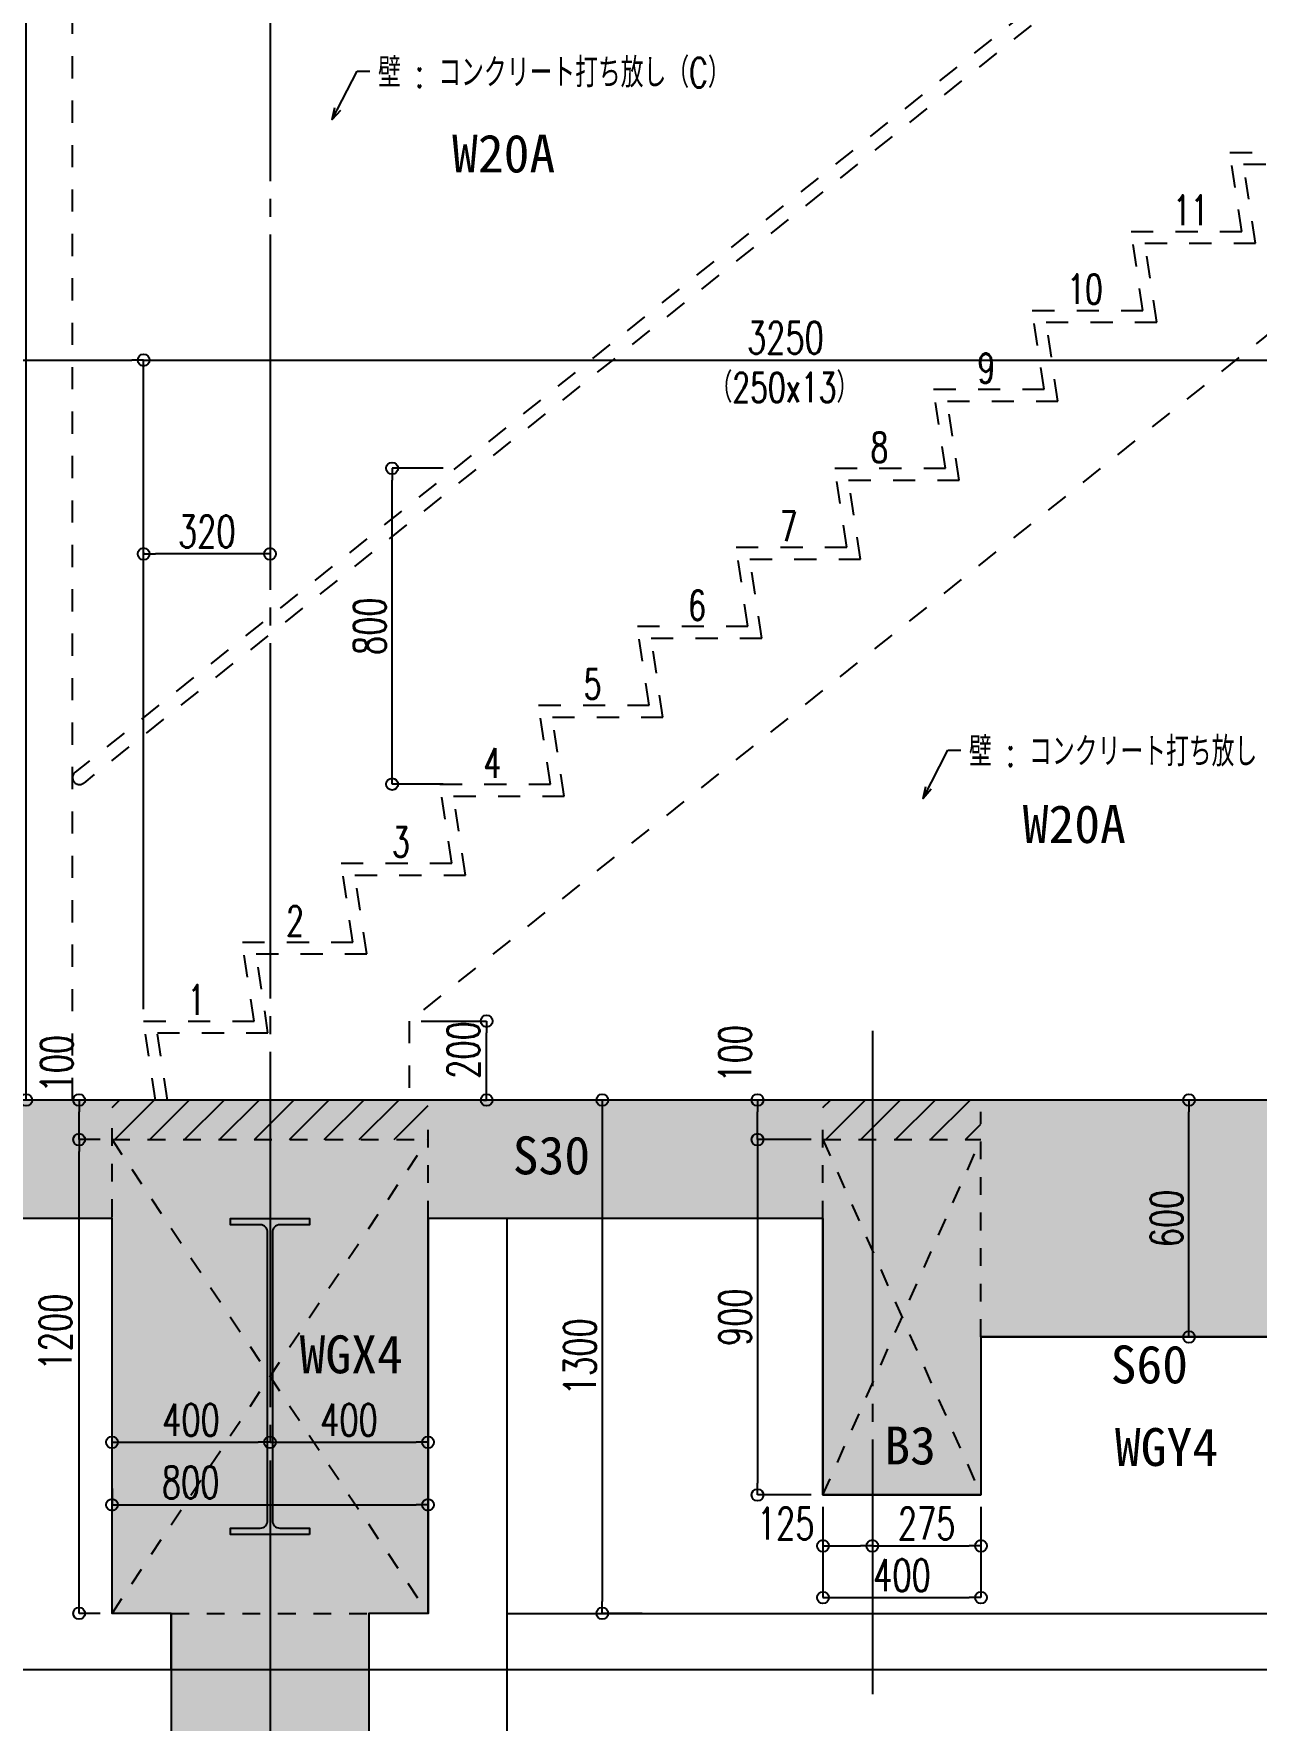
# Model space of a CAD drawing. Extents: x -229451 to 47804, y -161247 to 19812.
# Drawn here: x 25334 to 28429, y 1082 to 5353 of the extents above; entities that cross this region are included whole.
import ezdxf
from ezdxf.enums import TextEntityAlignment as Align

# ---------------------------------------------------------------- set-up
doc = ezdxf.new("R2010")
doc.units = 0
doc.header["$LTSCALE"] = 450
for name, pattern in [('CENTER2', [2.3, 2, -0.1, 0.1, -0.1]), ('HIDDEN2', [0.25, 0.125, -0.125]), ('HIDDEN3', [0.2, 0.1, -0.1])]:
    doc.linetypes.add(name, pattern=pattern)
doc.layers.get('0').update_dxf_attribs({"linetype": 'CONTINUOUS'})
doc.layers.get('DEFPOINTS').update_dxf_attribs({"linetype": 'CONTINUOUS'})
doc.layers.add('E0_図面枠B_OFF', color=255, linetype='CONTINUOUS', plot=False)
for name, color, linetype in [('E1_文字A', 3, 'CONTINUOUS'), ('E1_文字B', 2, 'CONTINUOUS'), ('G1_ハッチング', 251, 'CONTINUOUS'), ('G2_ハッチング', 243, 'CONTINUOUS'), ('H寸法', 3, 'CONTINUOUS'), ('IA_通芯', 12, 'CENTER2'), ('IB_壁芯', 2, 'CENTER2'), ('IC1_寸法', 3, 'CONTINUOUS'), ('ID1_躯体', 7, 'CONTINUOUS'), ('ID2_構造体', 8, 'HIDDEN3'), ('ID7_打放し表示', 231, 'UTILDN'), ('IE_鉄骨', 242, 'CONTINUOUS'), ('JA2_梁記号', 4, 'CONTINUOUS'), ('JA3_ｽﾗﾌﾞ記号', 4, 'CONTINUOUS'), ('JA4_壁記号', 4, 'CONTINUOUS'), ('JL1_金物_手摺他', 1, 'CONTINUOUS'), ('KA1_躯体見下線', 113, 'CONTINUOUS'), ('KC_躯体断面見掛線', 133, 'CONTINUOUS')]:
    doc.layers.add(name, color=color, linetype=linetype)
doc.styles.add('toda-A (0.7)', font='romans.shx', dxfattribs={"width": 0.7, "bigfont": 'extfont.shx'})
doc.styles.add('toda-G', font='')
doc.styles.get('toda-G').set_extended_font_data('MS Gothic')
doc.linetypes.add('UTILDN', pattern='A,5e-13,[130,ltypeshp.shx,S=0.45,R=0,X=0,Y=-0.45],0,-3', length=3)
doc.dimstyles.new('toda 1：30', dxfattribs={"dimscale": 30, "dimtxt": 2.7, "dimasz": 1, "dimexe": 0, "dimexo": 1, "dimgap": 0, "dimtad": 0, "dimdec": 3, "dimzin": 12, "dimdsep": 46, "dimtxsty": 'toda-A (0.7)', "dimblk": 'ORIGIN', "dimcen": 2.5, "dimclrd": 256, "dimclre": 256, "dimclrt": 7, "dimadec": 0, "dimazin": 0, "dimtfac": 1, "dimtdec": 3, "dimtix": 1, "dimtmove": 2, "dimatfit": 3, "dimldrblk": 'ORIGIN', "dimfxl": 0, "dimtvp": 0.7, "dimtolj": 1, "dimtzin": 0, "dimarcsym": 0})

# ---------------------------------------------------------------- blocks, each defined once
blk = doc.blocks.new('_Origin')
at = {"color": 0, "linetype": 'ByBlock', "lineweight": -2}
blk.add_line((0, 0), (-1, 0), dxfattribs=at)
blk.add_circle((0, 0), 0.5, dxfattribs=at)
blk = doc.blocks.new('*D142')
at = {"layer": 'DEFPOINTS', "color": 0, "transparency": 16777216}
for p in [(26284.8, 2852.2), (26480.7, 2852.2), (26443, 2652.2)]:
    blk.add_point(p, dxfattribs=at)
at = {"layer": 'H寸法', "linetype": 'CENTER2', "lineweight": -2, "transparency": 16777216}
for p, q in [((26314.8, 2852.2), (26480.7, 2852.2)), ((26473, 2652.2), (26480.7, 2652.2))]:
    blk.add_line(p, q, dxfattribs=at)
at = {"layer": 'H寸法', "lineweight": -2, "transparency": 16777216}
blk.add_line((26480.7, 2682.2), (26480.7, 2822.2), dxfattribs=at)
at = {"layer": 'H寸法', "lineweight": -2, "transparency": 16777216, "xscale": 30, "yscale": 30, "zscale": 30}
for p, rotation in [((26480.7, 2852.2), 90), ((26480.7, 2652.2), 270)]:
    blk.add_blockref('_Origin', p, dxfattribs=dict(at, rotation=rotation))
at = {"layer": 'H寸法', "color": 7, "transparency": 16777216, "insert": (26422.1, 2779.1), "char_height": 81, "attachment_point": 5, "rotation": 90, "style": 'toda-A (0.7)'}
blk.add_mtext('\\A1;200', dxfattribs=at)
blk = doc.blocks.new('*D146')
at = {"layer": 'DEFPOINTS', "color": 0, "transparency": 16777216}
for p in [(28862.3, 5452.2), (28862.3, 4526.2), (25612.3, 2852.2)]:
    blk.add_point(p, dxfattribs=at)
at = {"layer": 'H寸法', "linetype": 'CENTER2', "lineweight": -2, "transparency": 16777216}
for p, q in [((28862.3, 5422.2), (28862.3, 4526.2)), ((25612.3, 2882.2), (25612.3, 4526.2))]:
    blk.add_line(p, q, dxfattribs=at)
at = {"layer": 'H寸法', "lineweight": -2, "transparency": 16777216}
blk.add_line((25642.3, 4526.2), (28832.3, 4526.2), dxfattribs=at)
at = {"layer": 'H寸法', "lineweight": -2, "transparency": 16777216, "xscale": 30, "yscale": 30, "zscale": 30, "rotation": 180}
blk.add_blockref('_Origin', (25612.3, 4526.2), dxfattribs=at)
at = {"layer": 'H寸法', "lineweight": -2, "transparency": 16777216, "xscale": 30, "yscale": 30, "zscale": 30}
blk.add_blockref('_Origin', (28862.3, 4526.2), dxfattribs=at)
at = {"layer": 'H寸法', "color": 7, "transparency": 16777216, "insert": (27237.3, 4582.9), "char_height": 81, "attachment_point": 5, "style": 'toda-A (0.7)'}
blk.add_mtext('\\A1;3250', dxfattribs=at)
blk = doc.blocks.new('*D149')
at = {"layer": 'DEFPOINTS', "color": 0, "transparency": 16777216}
for p in [(25612.3, 4526.2), (23382.3, 4308), (25612.3, 3462.3)]:
    blk.add_point(p, dxfattribs=at)
at = {"layer": 'H寸法', "linetype": 'CENTER2', "lineweight": -2, "transparency": 16777216}
for p, q in [((23382.3, 4338), (23382.3, 4526.2)), ((25612.3, 3492.3), (25612.3, 4526.2))]:
    blk.add_line(p, q, dxfattribs=at)
at = {"layer": 'H寸法', "lineweight": -2, "transparency": 16777216}
blk.add_line((23412.3, 4526.2), (25582.3, 4526.2), dxfattribs=at)
at = {"layer": 'H寸法', "lineweight": -2, "transparency": 16777216, "xscale": 30, "yscale": 30, "zscale": 30, "rotation": 180}
blk.add_blockref('_Origin', (23382.3, 4526.2), dxfattribs=at)
at = {"layer": 'H寸法', "lineweight": -2, "transparency": 16777216, "xscale": 30, "yscale": 30, "zscale": 30}
blk.add_blockref('_Origin', (25612.3, 4526.2), dxfattribs=at)
at = {"layer": 'H寸法', "color": 7, "transparency": 16777216, "insert": (24497.3, 4582.9), "char_height": 81, "attachment_point": 5, "style": 'toda-A (0.7)'}
blk.add_mtext('\\A1;2230', dxfattribs=at)
blk = doc.blocks.new('*D163')
at = {"layer": 'DEFPOINTS', "color": 0, "transparency": 16777216}
for p in [(26241.4, 4252.2), (26401, 4252.2), (26401, 3452.2)]:
    blk.add_point(p, dxfattribs=at)
at = {"layer": 'IC1_寸法', "linetype": 'CENTER2', "lineweight": -2, "transparency": 16777216}
for p, q in [((26371, 4252.2), (26241.4, 4252.2)), ((26371, 3452.2), (26241.4, 3452.2))]:
    blk.add_line(p, q, dxfattribs=at)
at = {"layer": 'IC1_寸法', "lineweight": -2, "transparency": 16777216}
blk.add_line((26241.4, 3482.2), (26241.4, 4222.2), dxfattribs=at)
at = {"layer": 'IC1_寸法', "lineweight": -2, "transparency": 16777216, "xscale": 30, "yscale": 30, "zscale": 30}
for p, rotation in [((26241.4, 4252.2), 90), ((26241.4, 3452.2), 270)]:
    blk.add_blockref('_Origin', p, dxfattribs=dict(at, rotation=rotation))
at = {"layer": 'IC1_寸法', "color": 7, "transparency": 16777216, "insert": (26184.7, 3852.2), "char_height": 81, "attachment_point": 5, "rotation": 90, "style": 'toda-A (0.7)'}
blk.add_mtext('\\A1;800', dxfattribs=at)
blk = doc.blocks.new('*D202')
at = {"layer": 'DEFPOINTS', "color": 0, "transparency": 16777216}
for p in [(27332.3, 1652.2), (27732.3, 1652.2), (27732.3, 1392.1)]:
    blk.add_point(p, dxfattribs=at)
at = {"layer": 'H寸法', "linetype": 'CENTER2', "lineweight": -2, "transparency": 16777216}
for p, q in [((27332.3, 1622.2), (27332.3, 1392.1)), ((27732.3, 1622.2), (27732.3, 1392.1))]:
    blk.add_line(p, q, dxfattribs=at)
at = {"layer": 'H寸法', "lineweight": -2, "transparency": 16777216}
blk.add_line((27362.3, 1392.1), (27702.3, 1392.1), dxfattribs=at)
at = {"layer": 'H寸法', "lineweight": -2, "transparency": 16777216, "xscale": 30, "yscale": 30, "zscale": 30, "rotation": 180}
blk.add_blockref('_Origin', (27332.3, 1392.1), dxfattribs=at)
at = {"layer": 'H寸法', "lineweight": -2, "transparency": 16777216, "xscale": 30, "yscale": 30, "zscale": 30}
blk.add_blockref('_Origin', (27732.3, 1392.1), dxfattribs=at)
at = {"layer": 'H寸法', "color": 7, "transparency": 16777216, "insert": (27532.3, 1448.8), "char_height": 81, "attachment_point": 5, "style": 'toda-A (0.7)'}
blk.add_mtext('\\A1;400', dxfattribs=at)
blk = doc.blocks.new('*D206')
at = {"layer": 'DEFPOINTS', "color": 0, "transparency": 16777216}
for p in [(27332.3, 2552.2), (27166.5, 1652.2), (27332.3, 1652.2)]:
    blk.add_point(p, dxfattribs=at)
at = {"layer": 'H寸法', "linetype": 'CENTER2', "lineweight": -2, "transparency": 16777216}
for p, q in [((27302.3, 2552.2), (27166.5, 2552.2)), ((27302.3, 1652.2), (27166.5, 1652.2))]:
    blk.add_line(p, q, dxfattribs=at)
at = {"layer": 'H寸法', "lineweight": -2, "transparency": 16777216}
blk.add_line((27166.5, 2522.2), (27166.5, 1682.2), dxfattribs=at)
at = {"layer": 'H寸法', "lineweight": -2, "transparency": 16777216, "xscale": 30, "yscale": 30, "zscale": 30}
for p, rotation in [((27166.5, 2552.2), 90), ((27166.5, 1652.2), 270)]:
    blk.add_blockref('_Origin', p, dxfattribs=dict(at, rotation=rotation))
at = {"layer": 'H寸法', "color": 7, "transparency": 16777216, "insert": (27109.8, 2102.2), "char_height": 81, "attachment_point": 5, "rotation": 90, "style": 'toda-A (0.7)'}
blk.add_mtext('\\A1;900', dxfattribs=at)
blk = doc.blocks.new('*D209')
at = {"layer": 'DEFPOINTS', "color": 0, "transparency": 16777216}
for p in [(27166.5, 2652.2), (27332.3, 2652.2), (27332.3, 2552.2)]:
    blk.add_point(p, dxfattribs=at)
at = {"layer": 'H寸法', "linetype": 'CENTER2', "lineweight": -2, "transparency": 16777216}
for p, q in [((27302.3, 2652.2), (27166.5, 2652.2)), ((27302.3, 2552.2), (27166.5, 2552.2))]:
    blk.add_line(p, q, dxfattribs=at)
at = {"layer": 'H寸法', "lineweight": -2, "transparency": 16777216}
blk.add_line((27166.5, 2582.2), (27166.5, 2622.2), dxfattribs=at)
at = {"layer": 'H寸法', "lineweight": -2, "transparency": 16777216, "xscale": 30, "yscale": 30, "zscale": 30}
for p, rotation in [((27166.5, 2652.2), 90), ((27166.5, 2552.2), 270)]:
    blk.add_blockref('_Origin', p, dxfattribs=dict(at, rotation=rotation))
at = {"layer": 'H寸法', "color": 7, "transparency": 16777216, "insert": (27109.8, 2769.2), "char_height": 81, "attachment_point": 5, "rotation": 90, "style": 'toda-A (0.7)'}
blk.add_mtext('\\A1;100', dxfattribs=at)
blk = doc.blocks.new('*D210')
at = {"layer": 'DEFPOINTS', "color": 0, "transparency": 16777216}
for p in [(26769.8, 2652.2), (26773.6, 1352.2), (26904.9, 1352.2)]:
    blk.add_point(p, dxfattribs=at)
at = {"layer": 'H寸法', "linetype": 'CENTER2', "lineweight": -2, "transparency": 16777216}
for p, q in [((26799.8, 2652.2), (26773.6, 2652.2)), ((26874.9, 1352.2), (26773.6, 1352.2))]:
    blk.add_line(p, q, dxfattribs=at)
at = {"layer": 'H寸法', "lineweight": -2, "transparency": 16777216}
blk.add_line((26773.6, 2622.2), (26773.6, 1382.2), dxfattribs=at)
at = {"layer": 'H寸法', "lineweight": -2, "transparency": 16777216, "xscale": 30, "yscale": 30, "zscale": 30}
for p, rotation in [((26773.6, 2652.2), 90), ((26773.6, 1352.2), 270)]:
    blk.add_blockref('_Origin', p, dxfattribs=dict(at, rotation=rotation))
at = {"layer": 'H寸法', "color": 7, "transparency": 16777216, "insert": (26716.9, 2002.2), "char_height": 81, "attachment_point": 5, "rotation": 90, "style": 'toda-A (0.7)'}
blk.add_mtext('\\A1;1300', dxfattribs=at)
blk = doc.blocks.new('*D212')
at = {"layer": 'DEFPOINTS', "color": 0, "transparency": 16777216}
for p in [(25532.3, 1698.4), (26332.3, 1698.4), (26332.3, 1627.2)]:
    blk.add_point(p, dxfattribs=at)
at = {"layer": 'H寸法', "linetype": 'CENTER2', "lineweight": -2, "transparency": 16777216}
for p, q in [((25532.3, 1668.4), (25532.3, 1627.2)), ((26332.3, 1668.4), (26332.3, 1627.2))]:
    blk.add_line(p, q, dxfattribs=at)
at = {"layer": 'H寸法', "lineweight": -2, "transparency": 16777216}
blk.add_line((25562.3, 1627.2), (26302.3, 1627.2), dxfattribs=at)
at = {"layer": 'H寸法', "lineweight": -2, "transparency": 16777216, "xscale": 30, "yscale": 30, "zscale": 30, "rotation": 180}
blk.add_blockref('_Origin', (25532.3, 1627.2), dxfattribs=at)
at = {"layer": 'H寸法', "lineweight": -2, "transparency": 16777216, "xscale": 30, "yscale": 30, "zscale": 30}
blk.add_blockref('_Origin', (26332.3, 1627.2), dxfattribs=at)
at = {"layer": 'H寸法', "color": 7, "transparency": 16777216, "insert": (25731.4, 1683.9), "char_height": 81, "attachment_point": 5, "style": 'toda-A (0.7)'}
blk.add_mtext('\\A1;800', dxfattribs=at)
blk = doc.blocks.new('*D213')
at = {"layer": 'DEFPOINTS', "color": 0, "transparency": 16777216}
for p in [(25449.1, 2552.2), (25532.3, 2552.2), (25532.3, 1352.2)]:
    blk.add_point(p, dxfattribs=at)
at = {"layer": 'H寸法', "linetype": 'CENTER2', "lineweight": -2, "transparency": 16777216}
for p, q in [((25502.3, 2552.2), (25449.1, 2552.2)), ((25502.3, 1352.2), (25449.1, 1352.2))]:
    blk.add_line(p, q, dxfattribs=at)
at = {"layer": 'H寸法', "lineweight": -2, "transparency": 16777216}
blk.add_line((25449.1, 1382.2), (25449.1, 2522.2), dxfattribs=at)
at = {"layer": 'H寸法', "lineweight": -2, "transparency": 16777216, "xscale": 30, "yscale": 30, "zscale": 30}
for p, rotation in [((25449.1, 2552.2), 90), ((25449.1, 1352.2), 270)]:
    blk.add_blockref('_Origin', p, dxfattribs=dict(at, rotation=rotation))
at = {"layer": 'H寸法', "color": 7, "transparency": 16777216, "insert": (25389.2, 2064.7), "char_height": 81, "attachment_point": 5, "rotation": 90, "style": 'toda-A (0.7)'}
blk.add_mtext('\\A1;1200', dxfattribs=at)
blk = doc.blocks.new('*D234')
at = {"layer": 'DEFPOINTS', "color": 0, "transparency": 16777216}
for p in [(27332.3, 1586), (27457.3, 1586), (27457.3, 1523.1)]:
    blk.add_point(p, dxfattribs=at)
at = {"layer": 'H寸法', "linetype": 'CENTER2', "lineweight": -2, "transparency": 16777216}
for p, q in [((27332.3, 1556), (27332.3, 1523.1)), ((27457.3, 1556), (27457.3, 1523.1))]:
    blk.add_line(p, q, dxfattribs=at)
at = {"layer": 'H寸法', "lineweight": -2, "transparency": 16777216}
blk.add_line((27362.3, 1523.1), (27427.3, 1523.1), dxfattribs=at)
at = {"layer": 'H寸法', "lineweight": -2, "transparency": 16777216, "xscale": 30, "yscale": 30, "zscale": 30, "rotation": 180}
blk.add_blockref('_Origin', (27332.3, 1523.1), dxfattribs=at)
at = {"layer": 'H寸法', "lineweight": -2, "transparency": 16777216, "xscale": 30, "yscale": 30, "zscale": 30}
blk.add_blockref('_Origin', (27457.3, 1523.1), dxfattribs=at)
at = {"layer": 'H寸法', "color": 7, "transparency": 16777216, "insert": (27238, 1579.8), "char_height": 81, "attachment_point": 5, "style": 'toda-A (0.7)'}
blk.add_mtext('\\A1;125', dxfattribs=at)
blk = doc.blocks.new('*D235')
at = {"layer": 'DEFPOINTS', "color": 0, "transparency": 16777216}
for p in [(27457.3, 1586), (27732.3, 1570.3), (27732.3, 1523.1)]:
    blk.add_point(p, dxfattribs=at)
at = {"layer": 'H寸法', "linetype": 'CENTER2', "lineweight": -2, "transparency": 16777216}
for p, q in [((27457.3, 1556), (27457.3, 1523.1)), ((27732.3, 1540.3), (27732.3, 1523.1))]:
    blk.add_line(p, q, dxfattribs=at)
at = {"layer": 'H寸法', "lineweight": -2, "transparency": 16777216}
blk.add_line((27487.3, 1523.1), (27702.3, 1523.1), dxfattribs=at)
at = {"layer": 'H寸法', "lineweight": -2, "transparency": 16777216, "xscale": 30, "yscale": 30, "zscale": 30, "rotation": 180}
blk.add_blockref('_Origin', (27457.3, 1523.1), dxfattribs=at)
at = {"layer": 'H寸法', "lineweight": -2, "transparency": 16777216, "xscale": 30, "yscale": 30, "zscale": 30}
blk.add_blockref('_Origin', (27732.3, 1523.1), dxfattribs=at)
at = {"layer": 'H寸法', "color": 7, "transparency": 16777216, "insert": (27594.8, 1579.8), "char_height": 81, "attachment_point": 5, "style": 'toda-A (0.7)'}
blk.add_mtext('\\A1;275', dxfattribs=at)
blk = doc.blocks.new('*D238')
at = {"layer": 'DEFPOINTS', "color": 0, "transparency": 16777216}
for p in [(25532.3, 1753.9), (25932.3, 1785.5), (25932.3, 1753.9)]:
    blk.add_point(p, dxfattribs=at)
at = {"layer": 'H寸法', "linetype": 'CENTER2', "lineweight": -2, "transparency": 16777216}
for p, q in [((25532.3, 1783.9), (25532.3, 1785.5)), ((25932.3, 1783.9), (25932.3, 1785.5))]:
    blk.add_line(p, q, dxfattribs=at)
at = {"layer": 'H寸法', "lineweight": -2, "transparency": 16777216}
blk.add_line((25562.3, 1785.5), (25902.3, 1785.5), dxfattribs=at)
at = {"layer": 'H寸法', "lineweight": -2, "transparency": 16777216, "xscale": 30, "yscale": 30, "zscale": 30, "rotation": 180}
blk.add_blockref('_Origin', (25532.3, 1785.5), dxfattribs=at)
at = {"layer": 'H寸法', "lineweight": -2, "transparency": 16777216, "xscale": 30, "yscale": 30, "zscale": 30}
blk.add_blockref('_Origin', (25932.3, 1785.5), dxfattribs=at)
at = {"layer": 'H寸法', "color": 7, "transparency": 16777216, "insert": (25732.3, 1842.2), "char_height": 81, "attachment_point": 5, "style": 'toda-A (0.7)'}
blk.add_mtext('\\A1;400', dxfattribs=at)
blk = doc.blocks.new('*D239')
at = {"layer": 'DEFPOINTS', "color": 0, "transparency": 16777216}
for p in [(25932.3, 1753.9), (26332.3, 1785.5), (26332.3, 1753.9)]:
    blk.add_point(p, dxfattribs=at)
at = {"layer": 'H寸法', "linetype": 'CENTER2', "lineweight": -2, "transparency": 16777216}
for p, q in [((25932.3, 1783.9), (25932.3, 1785.5)), ((26332.3, 1783.9), (26332.3, 1785.5))]:
    blk.add_line(p, q, dxfattribs=at)
at = {"layer": 'H寸法', "lineweight": -2, "transparency": 16777216}
blk.add_line((25962.3, 1785.5), (26302.3, 1785.5), dxfattribs=at)
at = {"layer": 'H寸法', "lineweight": -2, "transparency": 16777216, "xscale": 30, "yscale": 30, "zscale": 30, "rotation": 180}
blk.add_blockref('_Origin', (25932.3, 1785.5), dxfattribs=at)
at = {"layer": 'H寸法', "lineweight": -2, "transparency": 16777216, "xscale": 30, "yscale": 30, "zscale": 30}
blk.add_blockref('_Origin', (26332.3, 1785.5), dxfattribs=at)
at = {"layer": 'H寸法', "color": 7, "transparency": 16777216, "insert": (26132.3, 1842.2), "char_height": 81, "attachment_point": 5, "style": 'toda-A (0.7)'}
blk.add_mtext('\\A1;400', dxfattribs=at)
blk = doc.blocks.new('*D244')
at = {"layer": 'DEFPOINTS', "color": 0, "transparency": 16777216}
for p in [(25315.3, 5652.2), (25807.3, 5652.2), (25310.3, 2652.2)]:
    blk.add_point(p, dxfattribs=at)
at = {"layer": 'H寸法', "linetype": 'CENTER2', "lineweight": -2, "transparency": 16777216}
for p, q in [((25777.3, 5652.2), (25315.3, 5652.2)), ((25340.3, 2652.2), (25315.3, 2652.2))]:
    blk.add_line(p, q, dxfattribs=at)
at = {"layer": 'H寸法', "lineweight": -2, "transparency": 16777216}
blk.add_line((25315.3, 2682.2), (25315.3, 5622.2), dxfattribs=at)
at = {"layer": 'H寸法', "lineweight": -2, "transparency": 16777216, "xscale": 30, "yscale": 30, "zscale": 30}
for p, rotation in [((25315.3, 5652.2), 90), ((25315.3, 2652.2), 270)]:
    blk.add_blockref('_Origin', p, dxfattribs=dict(at, rotation=rotation))
at = {"layer": 'H寸法', "color": 7, "transparency": 16777216, "insert": (25258.6, 4152.2), "char_height": 81, "attachment_point": 5, "rotation": 90, "style": 'toda-A (0.7)'}
blk.add_mtext('\\A1;3000', dxfattribs=at)
blk = doc.blocks.new('*D305')
at = {"layer": 'DEFPOINTS', "color": 0, "transparency": 16777216}
for p in [(25449.1, 2652.2), (25487.9, 2652.2), (25532.3, 2552.2)]:
    blk.add_point(p, dxfattribs=at)
at = {"layer": 'H寸法', "linetype": 'CENTER2', "lineweight": -2, "transparency": 16777216}
for p, q in [((25457.9, 2652.2), (25449.1, 2652.2)), ((25502.3, 2552.2), (25449.1, 2552.2))]:
    blk.add_line(p, q, dxfattribs=at)
at = {"layer": 'H寸法', "lineweight": -2, "transparency": 16777216}
blk.add_line((25449.1, 2582.2), (25449.1, 2622.2), dxfattribs=at)
at = {"layer": 'H寸法', "lineweight": -2, "transparency": 16777216, "xscale": 30, "yscale": 30, "zscale": 30}
for p, rotation in [((25449.1, 2652.2), 90), ((25449.1, 2552.2), 270)]:
    blk.add_blockref('_Origin', p, dxfattribs=dict(at, rotation=rotation))
at = {"layer": 'H寸法', "color": 7, "transparency": 16777216, "insert": (25392.4, 2744.3), "char_height": 81, "attachment_point": 5, "rotation": 90, "style": 'toda-A (0.7)'}
blk.add_mtext('\\A1;100', dxfattribs=at)
blk = doc.blocks.new('*D492')
at = {"layer": 'DEFPOINTS', "color": 0, "transparency": 16777216}
for p in [(28249.4, 2652.2), (28258.9, 2652.2), (28249.4, 2052.2)]:
    blk.add_point(p, dxfattribs=at)
at = {"layer": 'H寸法', "linetype": 'CENTER2', "lineweight": -2, "transparency": 16777216}
for p, q in [((28279.4, 2652.2), (28258.9, 2652.2)), ((28279.4, 2052.2), (28258.9, 2052.2))]:
    blk.add_line(p, q, dxfattribs=at)
at = {"layer": 'H寸法', "lineweight": -2, "transparency": 16777216}
blk.add_line((28258.9, 2082.2), (28258.9, 2622.2), dxfattribs=at)
at = {"layer": 'H寸法', "lineweight": -2, "transparency": 16777216, "xscale": 30, "yscale": 30, "zscale": 30}
for p, rotation in [((28258.9, 2652.2), 90), ((28258.9, 2052.2), 270)]:
    blk.add_blockref('_Origin', p, dxfattribs=dict(at, rotation=rotation))
at = {"layer": 'H寸法', "color": 7, "transparency": 16777216, "insert": (28202.2, 2352.2), "char_height": 81, "attachment_point": 5, "rotation": 90, "style": 'toda-A (0.7)'}
blk.add_mtext('\\A1;600', dxfattribs=at)
blk = doc.blocks.new('*D493')
at = {"layer": 'DEFPOINTS', "color": 0, "transparency": 16777216}
for p in [(25612.3, 4035.4), (25932.3, 4030.7), (25612.3, 4009.2)]:
    blk.add_point(p, dxfattribs=at)
at = {"layer": 'H寸法', "linetype": 'CENTER2', "lineweight": -2, "transparency": 16777216}
for p, q in [((25932.3, 4060.7), (25932.3, 4035.4)), ((25612.3, 4039.2), (25612.3, 4035.4))]:
    blk.add_line(p, q, dxfattribs=at)
at = {"layer": 'H寸法', "lineweight": -2, "transparency": 16777216}
blk.add_line((25902.3, 4035.4), (25642.3, 4035.4), dxfattribs=at)
at = {"layer": 'H寸法', "lineweight": -2, "transparency": 16777216, "xscale": 30, "yscale": 30, "zscale": 30, "rotation": 180}
blk.add_blockref('_Origin', (25612.3, 4035.4), dxfattribs=at)
at = {"layer": 'H寸法', "lineweight": -2, "transparency": 16777216, "xscale": 30, "yscale": 30, "zscale": 30}
blk.add_blockref('_Origin', (25932.3, 4035.4), dxfattribs=at)
at = {"layer": 'H寸法', "color": 7, "transparency": 16777216, "insert": (25772.3, 4092.1), "char_height": 81, "attachment_point": 5, "style": 'toda-A (0.7)'}
blk.add_mtext('\\A1;320', dxfattribs=at)

msp = doc.modelspace()

# ---------------------------------------------------------------- hatches: boundary and pattern name
at = {"layer": 'G1_ハッチング'}
h = msp.add_hatch(color=256, dxfattribs=at)
h.paths.add_polyline_path([(26182.3146, 1352.1917), (26332.3146, 1352.1917), (26332.3146, 2352.1917), (27332.3146, 2352.1917), (27332.3146, 1652.1917), (27732.3146, 1652.1917), (27732.3146, 2052.1917), (28732.3146, 2052.1917), (28732.3146, 1652.1917), (29132.3146, 1652.1917), (29132.3146, 2052.1917), (30869.8511, 2052.1917), (30869.8511, 2652.1917), (30282.3146, 2652.1917), (30282.3146, 4852.1917), (30869.8511, 4852.1917), (30869.8511, 5002.1917), (30282.3146, 5002.1917), (30282.3146, 8652.1917), (30332.3146, 8652.1917), (30332.3146, 9052.1917), (30869.8511, 9052.1917), (30869.8511, 9252.1917), (30232.3146, 9252.1917), (30232.3146, 14452.1917), (30869.8511, 14452.1917), (30869.8511, 14652.1917), (25732.3146, 14652.1917), (25732.3146, 14829.4418), (25432.3146, 14829.4418), (25432.3146, 14761.1917), (22293.6109, 14722.7785), (22293.6109, 14522.4846), (22782.3146, 14528.4184), (22782.3146, 13752.1917), (23282.3146, 13752.1917), (23282.3146, 14534.4184), (23832.3146, 14541.0917), (23832.3146, 11763.2949), (23842.4002, 11752.1917), (23922.3146, 11752.1917), (23922.3146, 11792.1917), (24032.3146, 11792.1917), (24032.3146, 14543.5917), (25432.3146, 14560.5917), (25432.3146, 11788.2949), (25442.4002, 11777.1917), (25622.3146, 11777.1917), (25622.3146, 11817.1917), (25732.3146, 11817.1917), (25732.3146, 13452.1917), (26282.3146, 13452.1917), (26282.3146, 14452.1917), (29932.3146, 14452.1917), (29932.3146, 13952.1917), (30032.3146, 13952.1917), (30032.3146, 8222.1917), (28802.3146, 8222.1917), (28832.3146, 8422.1917), (28552.3146, 8422.1917), (28582.3146, 8622.1917), (28302.3146, 8622.1917), (28332.3146, 8822.1917), (28052.3146, 8822.1917), (28082.3146, 9022.1917), (27802.3146, 9022.1917), (27832.3146, 9222.1917), (27552.3146, 9222.1917), (27582.3146, 9422.1917), (27302.3146, 9422.1917), (27332.3146, 9622.1917), (25732.3146, 9622.1917), (25732.3146, 9652.1917), (25432.3146, 9652.1917), (25432.3146, 9252.1917), (24032.3146, 9252.1917), (24032.3146, 9652.1917), (23832.3146, 9652.1917), (23832.3146, 9252.1917), (22293.6109, 9252.1917), (22293.6109, 9052.1917), (22832.3146, 9052.1917), (22832.3146, 8552.1917), (23257.3146, 8552.1917), (23257.3146, 2652.1917), (22293.6109, 2652.1917), (22293.6109, 2355.8917), (22832.3146, 2355.8917), (22832.3146, 1652.1917), (23232.3146, 1652.1917), (23232.3146, 2352.1917), (25532.3146, 2352.1917), (25532.3146, 1352.1917), (25682.3146, 1352.1917), (25682.3146, 79.2917), (26182.3146, 79.2917)])
h.paths.add_polyline_path([(23507.3146, 2652.1917), (23507.3146, 9052.1917), (25582.3146, 9052.1917), (25582.3146, 8052.1917), (25807.3146, 8052.1917), (25807.3146, 5663.2949), (25817.4002, 5652.1917), (26047.229, 5652.1917), (26057.3146, 5663.2949), (26057.3146, 6622.1917), (26982.1584, 6622.1917), (28732.1584, 5222.1917), (30032.3146, 5222.1917), (30032.3146, 2652.1917)], flags=17)
h.paths.add_polyline_path([(28802.3146, 5422.1917), (28832.3146, 5622.1917), (28552.3146, 5622.1917), (28582.3146, 5822.1917), (28302.3146, 5822.1917), (28332.3146, 6022.1917), (28052.3146, 6022.1917), (28082.3146, 6222.1917), (27802.3146, 6222.1917), (27832.3146, 6422.1917), (27552.3146, 6422.1917), (27582.3146, 6622.1917), (27302.3146, 6622.1917), (27332.3146, 6822.1917), (26057.3146, 6822.1917), (26057.3146, 8052.1917), (26282.3146, 8052.1917), (26282.3146, 9422.1917), (26982.1584, 9422.1917), (28732.1584, 8022.1917), (30032.3146, 8022.1917), (30032.3146, 5422.1917)], flags=16)
at = {"layer": 'G2_ハッチング', "linetype": 'Continuous'}
h = msp.add_hatch(dxfattribs=at)
h.set_pattern_fill('ANSI31', color=5, scale=500)
h.set_pattern_definition([(45, (-102516.16, -26419.99), (-44.194174, 44.194174), [])])
h.paths.add_polyline_path([(25932.3146, 2652.1917), (25532.3146, 2652.1917), (25532.3146, 2552.1917), (26332.3146, 2552.1917), (26332.3146, 2652.1917)])
h = msp.add_hatch(dxfattribs=at)
h.set_pattern_fill('ANSI31', color=5, scale=500)
h.set_pattern_definition([(45, (-100716.16, -26419.99), (-44.194174, 44.194174), [])])
h.paths.add_polyline_path([(27732.3146, 2652.1917), (27332.3146, 2652.1917), (27332.3146, 2552.1917), (27732.3146, 2552.1917)])

# ---------------------------------------------------------------- linework, layer by layer
at = {"layer": 'E0_図面枠B_OFF'}
msp.add_lwpolyline([(21678.6864, 14979.7808), (30869.8511, 14979.7808), (30869.8511, 1209.2987), (21678.6864, 1209.2987)], close=True, dxfattribs=at)
at = {"layer": 'IA_通芯'}
for p, q in [((25932.3146, 15194.3535), (25932.3146, -946.434)), ((34315.2719, 2652.1917), (21281.6776, 2652.1917))]:
    msp.add_line(p, q, dxfattribs=at)
at = {"layer": 'IB_壁芯'}
msp.add_line((27457.3146, 2827.6469), (27457.3146, 1147.7955), dxfattribs=at)
at = {"layer": 'ID1_躯体'}
for p, q in [((30032.3146, 2652.1917), (23507.3146, 2652.1917)), ((25532.3146, 2352.1917), (23232.3146, 2352.1917)), ((25532.3146, 1352.1917), (25532.3146, 2352.1917)), ((26332.3146, 1352.1917), (26332.3146, 2352.1917)), ((27332.3146, 2352.1917), (26332.3146, 2352.1917)), ((27332.3146, 2352.1917), (27332.3146, 1652.0917)), ((27732.3146, 2052.1917), (27732.3146, 1652.0917)), ((27732.3146, 2052.1917), (28732.3146, 2052.1917)), ((27332.3146, 1652.1917), (27732.3146, 1652.1917)), ((25682.3146, 1352.1917), (25532.3146, 1352.1917)), ((25682.3146, 1352.1917), (25682.3146, 79.2917)), ((26332.3146, 1352.1917), (26182.3146, 1352.1917)), ((26182.3146, 1352.1917), (26182.3146, 79.2917))]:
    msp.add_line(p, q, dxfattribs=at)
at = {"layer": 'ID2_構造体'}
for p, q in [((25532.3146, 2355.8917), (25532.3146, 2622.1917)), ((26332.3146, 2352.1917), (26332.3146, 2622.1917)), ((27332.3146, 2352.1917), (27332.3146, 2622.1917)), ((27732.3146, 2052.1917), (27732.3146, 2622.1917)), ((25532.3146, 1352.1917), (26332.3146, 2552.1917)), ((25532.3146, 2552.1917), (26332.3146, 1352.1917)), ((25532.3146, 2552.1917), (26332.3146, 2552.1917)), ((27332.3146, 1652.0917), (27732.3146, 2552.1917)), ((27332.3146, 2552.1917), (27732.3146, 1652.1917)), ((27332.3146, 2552.1917), (27732.3146, 2552.1917)), ((25682.3146, 1352.1917), (26182.3146, 1352.1917))]:
    msp.add_line(p, q, dxfattribs=at)
at = {"layer": 'ID7_打放し表示', "ltscale": 0.1}
for points in [[(25682.3146, 1209.2987), (25682.3146, 1352.1917), (25532.3146, 1352.1917), (25532.3146, 2352.1917), (23232.3146, 2352.1917), (23232.3146, 1652.1917), (22832.3146, 1652.1917), (22832.3146, 2355.8917), (22293.6109, 2355.8917)], [(30869.8511, 2052.1917), (29132.3146, 2052.1917), (29132.3146, 1652.1917), (28732.3146, 1652.1917), (28732.3146, 2052.1917), (27732.3146, 2052.1917), (27732.3146, 1652.1917), (27332.3146, 1652.0917), (27332.3146, 2352.1917), (26332.3146, 2352.1917), (26332.3146, 1352.1917), (26182.3146, 1352.1917), (26182.3146, 1209.2987)]]:
    msp.add_lwpolyline(points, dxfattribs=at)
at = {"layer": 'IE_鉄骨'}
msp.add_lwpolyline([(26032.3146, 1552.1917), (25832.3146, 1552.1917), (25832.3146, 1568.1917), (25907.3146, 1568.1917, 0.450910804), (25926.3146, 1588.1917), (25926.3146, 2316.1917, 0.450910804), (25907.3146, 2336.1917), (25832.3146, 2336.1917), (25832.3146, 2352.1917), (26032.3146, 2352.1917), (26032.3146, 2336.1917), (25957.3146, 2336.1917, 0.450910804), (25938.3146, 2316.1917), (25938.3146, 1588.1917, 0.450910804), (25957.3146, 1568.1917), (26032.3146, 1568.1917)], format="xyb", close=True, dxfattribs=at)
at = {"layer": 'JL1_金物_手摺他', "linetype": 'HIDDEN2'}
for p, q in [((28900.9891, 6252.1917), (25438.8824, 3482.5064)), ((28913.2664, 6217.1917), (25460.7467, 3455.176))]:
    msp.add_line(p, q, dxfattribs=at)
msp.add_arc((25449.8146, 3468.8412), 17.5, 128.6598083, 308.6598083, dxfattribs=at)
at = {"layer": 'KA1_躯体見下線'}
for p, q in [((26532.3146, 2352.1917), (26532.3146, 79.2917)), ((26532.3146, 1352.1917), (30869.8511, 1352.1917))]:
    msp.add_line(p, q, dxfattribs=at)
at = {"layer": 'KC_躯体断面見掛線', "linetype": 'HIDDEN2'}
for p, q in [((25432.3146, 2652.1917), (25432.3146, 9052.1917)), ((28392.3146, 4852.1917), (28362.3146, 5052.1917)), ((28362.3146, 5052.1917), (28642.3146, 5052.1917)), ((28427.1502, 4822.1917), (28397.1502, 5022.1917)), ((28397.1502, 5022.1917), (28677.1502, 5022.1917)), ((28912.3146, 4954.1982), (26284.8068, 2852.192)), ((28142.3146, 4652.1917), (28112.3146, 4852.1917)), ((28112.3146, 4852.1917), (28392.3146, 4852.1917)), ((28177.1502, 4622.1917), (28147.1502, 4822.1917)), ((28147.1502, 4822.1917), (28427.1502, 4822.1917)), ((27892.3146, 4452.1917), (27862.3146, 4652.1917)), ((27862.3146, 4652.1917), (28142.3146, 4652.1917)), ((27927.1502, 4422.1917), (27897.1502, 4622.1917)), ((27897.1502, 4622.1917), (28177.1502, 4622.1917)), ((27642.3146, 4252.1917), (27612.3146, 4452.1917)), ((27612.3146, 4452.1917), (27892.3146, 4452.1917)), ((27677.1502, 4222.1917), (27647.1502, 4422.1917)), ((27647.1502, 4422.1917), (27927.1502, 4422.1917)), ((27392.3146, 4052.1917), (27362.3146, 4252.1917)), ((27362.3146, 4252.1917), (27642.3146, 4252.1917)), ((27427.1502, 4022.1917), (27397.1502, 4222.1917)), ((27397.1502, 4222.1917), (27677.1502, 4222.1917)), ((27142.3146, 3852.1917), (27112.3146, 4052.1917)), ((27112.3146, 4052.1917), (27392.3146, 4052.1917)), ((27177.1502, 3822.1917), (27147.1502, 4022.1917)), ((27147.1502, 4022.1917), (27427.1502, 4022.1917)), ((26892.3146, 3652.1917), (26862.3146, 3852.1917)), ((26862.3146, 3852.1917), (27142.3146, 3852.1917)), ((26927.1502, 3622.1917), (26897.1502, 3822.1917)), ((26897.1502, 3822.1917), (27177.1502, 3822.1917)), ((26642.3146, 3452.1917), (26612.3146, 3652.1917)), ((26612.3146, 3652.1917), (26892.3146, 3652.1917)), ((26677.1502, 3422.1917), (26647.1502, 3622.1917)), ((26647.1502, 3622.1917), (26927.1502, 3622.1917)), ((26392.3146, 3252.1917), (26362.3146, 3452.1917)), ((26362.3146, 3452.1917), (26642.3146, 3452.1917)), ((26427.1502, 3222.1917), (26397.1502, 3422.1917)), ((26397.1502, 3422.1917), (26677.1502, 3422.1917)), ((26142.3146, 3052.1917), (26112.3146, 3252.1917)), ((26112.3146, 3252.1917), (26392.3146, 3252.1917)), ((26177.1502, 3022.1917), (26147.1502, 3222.1917)), ((26147.1502, 3222.1917), (26427.1502, 3222.1917)), ((25892.3146, 2852.1917), (25862.3146, 3052.1917)), ((25862.3146, 3052.1917), (26142.3146, 3052.1917)), ((25927.1502, 2822.1917), (25897.1502, 3022.1917)), ((25897.1502, 3022.1917), (26177.1502, 3022.1917)), ((25642.3146, 2652.1917), (25612.3146, 2852.1917)), ((25612.3146, 2852.1917), (25892.3146, 2852.1917)), ((25672.6502, 2652.1917), (25647.1502, 2822.1917)), ((25647.1502, 2822.1917), (25927.1502, 2822.1917)), ((26284.8068, 2852.192), (26284.8068, 2652.1917))]:
    msp.add_line(p, q, dxfattribs=at)

# ---------------------------------------------------------------- texts
at = {"layer": 'E1_文字A', "color": 3, "linetype": 'ByBlock', "style": 'toda-A (0.7)', "width": 0.7}
for s, p in [('壁 : コンクリート打ち放し（C）', (26206.0586, 5216.6159)), ('（250x13）', (27045.3005, 4419.33)), ('壁 : コンクリート打ち放し（C）', (27701.9643, 3497.2244))]:
    msp.add_text(s, height=75, dxfattribs=at).set_placement(p)
at = {"layer": 'E1_文字B', "style": 'toda-A (0.7)', "width": 0.7}
for s, p in [('11', (28263.4995, 4905.8537)), ('10', (27995.6597, 4705.8537)), ('9', (27745.6597, 4505.8537)), ('8', (27475.0285, 4305.2537)), ('7', (27245.6597, 4105.2537)), ('6', (27013.4995, 3905.2537)), ('5', (26748.9807, 3705.8537)), ('4', (26495.6597, 3505.8537)), ('3', (26263.4995, 3305.8537)), ('2', (25995.6597, 3105.8537)), ('1', (25745.6597, 2905.8537))]:
    msp.add_text(s, height=75, dxfattribs=at).set_placement(p, align=Align.MIDDLE_CENTER)
at = {"layer": 'JA2_梁記号', "style": 'toda-G'}
for s, p in [('WGX4', (26007.2524, 1960.2178)), ('B3', (27487.5607, 1729.4064)), ('WGY4', (28071.4508, 1725.4764))]:
    msp.add_text(s, height=96, dxfattribs=at).set_placement(p)
at = {"layer": 'JA3_ｽﾗﾌﾞ記号', "style": 'toda-G'}
for s, p in [('S30', (26546.8071, 2464.1528)), ('S60', (28060.5714, 1934.6842))]:
    msp.add_text(s, height=96, dxfattribs=at).set_placement(p)
at = {"layer": 'JA4_壁記号', "style": 'toda-G'}
for p in [(26523.8709, 5097.3806), (27968.5434, 3399.1144)]:
    msp.add_text('W20A', height=96, dxfattribs=at).set_placement(p, align=Align.TOP_CENTER)

# ---------------------------------------------------------------- dimensions: what is measured, and where the dimension line sits
at = {"layer": 'H寸法'}
for base, p1, p2, picture, middle in [((25315.3498, 5652.1917), (25310.2577, 2652.1917), (25807.3146, 5652.1917), '*D244', (25258.6498, 4152.1917)), ((26773.5741, 1352.1917), (26769.8146, 2652.1917), (26904.8864, 1352.1917), '*D210', (26716.8741, 2002.1917)), ((28258.92, 2652.1917), (28249.3896, 2052.1917), (28249.3896, 2652.1917), '*D492', (28202.22, 2352.1917)), ((27166.4907, 1652.1917), (27332.3146, 2552.1917), (27332.3146, 1652.1917), '*D206', (27109.7907, 2102.1917))]:
    dim = msp.add_linear_dim(base=base, p1=p1, p2=p2, angle=90, dimstyle='toda 1：30', override={"dimfxl": 0}, dxfattribs=at)
    dim.commit()
    dim.dimension.update_dxf_attribs({"geometry": picture, "text_midpoint": middle})
for base, p1, p2, picture, middle in [((28862.3146, 4526.1554), (25612.3146, 2852.1917), (28862.3146, 5452.1917), '*D146', (27237.3146, 4582.8554)), ((25612.3146, 4526.1554), (23382.3146, 4308.0412), (25612.3146, 3462.2515), '*D149', (24497.3146, 4582.8554)), ((25612.3146, 4035.4311), (25932.3146, 4030.714), (25612.3146, 4009.2035), '*D493', (25772.3146, 4092.1311)), ((25932.3146, 1785.4985), (25532.3146, 1753.9161), (25932.3146, 1753.9161), '*D238', (25732.3146, 1842.1985)), ((26332.3146, 1785.4985), (25932.3146, 1753.9161), (26332.3146, 1753.9161), '*D239', (26132.3146, 1842.1985)), ((27732.3146, 1392.0698), (27332.3146, 1652.1917), (27732.3146, 1652.1917), '*D202', (27532.3146, 1448.7698)), ((27732.3146, 1523.1428), (27457.3146, 1586.0383), (27732.3146, 1570.3144), '*D235', (27594.8146, 1579.8428))]:
    dim = msp.add_linear_dim(base=base, p1=p1, p2=p2, dimstyle='toda 1：30', override={"dimfxl": 0}, dxfattribs=at)
    dim.commit()
    dim.dimension.update_dxf_attribs({"geometry": picture, "text_midpoint": middle})
for base, p1, p2, picture, middle in [((26480.6837, 2852.192), (26443.0118, 2652.1917), (26284.8068, 2852.192), '*D142', (26422.1221, 2779.1494)), ((25449.1, 2652.1917), (25532.3146, 2552.1917), (25487.8668, 2652.1917), '*D305', (25392.4, 2744.2867)), ((27166.4907, 2652.1917), (27332.3146, 2552.1917), (27332.3146, 2652.1917), '*D209', (27109.7907, 2769.2456)), ((25449.1, 2552.1917), (25532.3146, 1352.1917), (25532.3146, 2552.1917), '*D213', (25389.1512, 2064.6631))]:
    dim = msp.add_linear_dim(base=base, p1=p1, p2=p2, angle=90, dimstyle='toda 1：30', override={"dimfxl": 0}, dxfattribs=at)
    dim.commit()
    dim.dimension.update_dxf_attribs({"geometry": picture, "text_midpoint": middle, "dimtype": 160})
for base, p1, p2, picture, middle in [((26332.3146, 1627.1635), (25532.3146, 1698.426), (26332.3146, 1698.426), '*D212', (25731.383, 1683.8635)), ((27457.3146, 1523.1428), (27332.3146, 1586.0383), (27457.3146, 1586.0383), '*D234', (27238.0376, 1579.8428))]:
    dim = msp.add_linear_dim(base=base, p1=p1, p2=p2, dimstyle='toda 1：30', override={"dimfxl": 0}, dxfattribs=at)
    dim.commit()
    dim.dimension.update_dxf_attribs({"geometry": picture, "text_midpoint": middle, "dimtype": 160})
at = {"layer": 'IC1_寸法'}
dim = msp.add_linear_dim(base=(26241.3521, 4252.1917), p1=(26400.9891, 3452.1917), p2=(26400.9891, 4252.1917), angle=90, dimstyle='toda 1：30', override={"dimfxl": 0}, dxfattribs=at)
dim.commit()
dim.dimension.update_dxf_attribs({"geometry": '*D163', "text_midpoint": (26184.6521, 3852.1917)})

# ---------------------------------------------------------------- leaders
at = {"layer": 'E1_文字A', "color": 3, "linetype": 'ByBlock'}
for points in [[(26089.7624, 5135.646), (26152.5881, 5257.7553), (26185.2511, 5257.7553)], [(27585.6681, 3416.2546), (27648.4938, 3538.3639), (27681.1568, 3538.3639)]]:
    msp.add_leader(points, dimstyle='toda 1：30', override={"dimasz": 1, "dimclrd": 256, "dimldrblk": 'Open30'}, dxfattribs=at)

doc.saveas('drawing.dxf')
